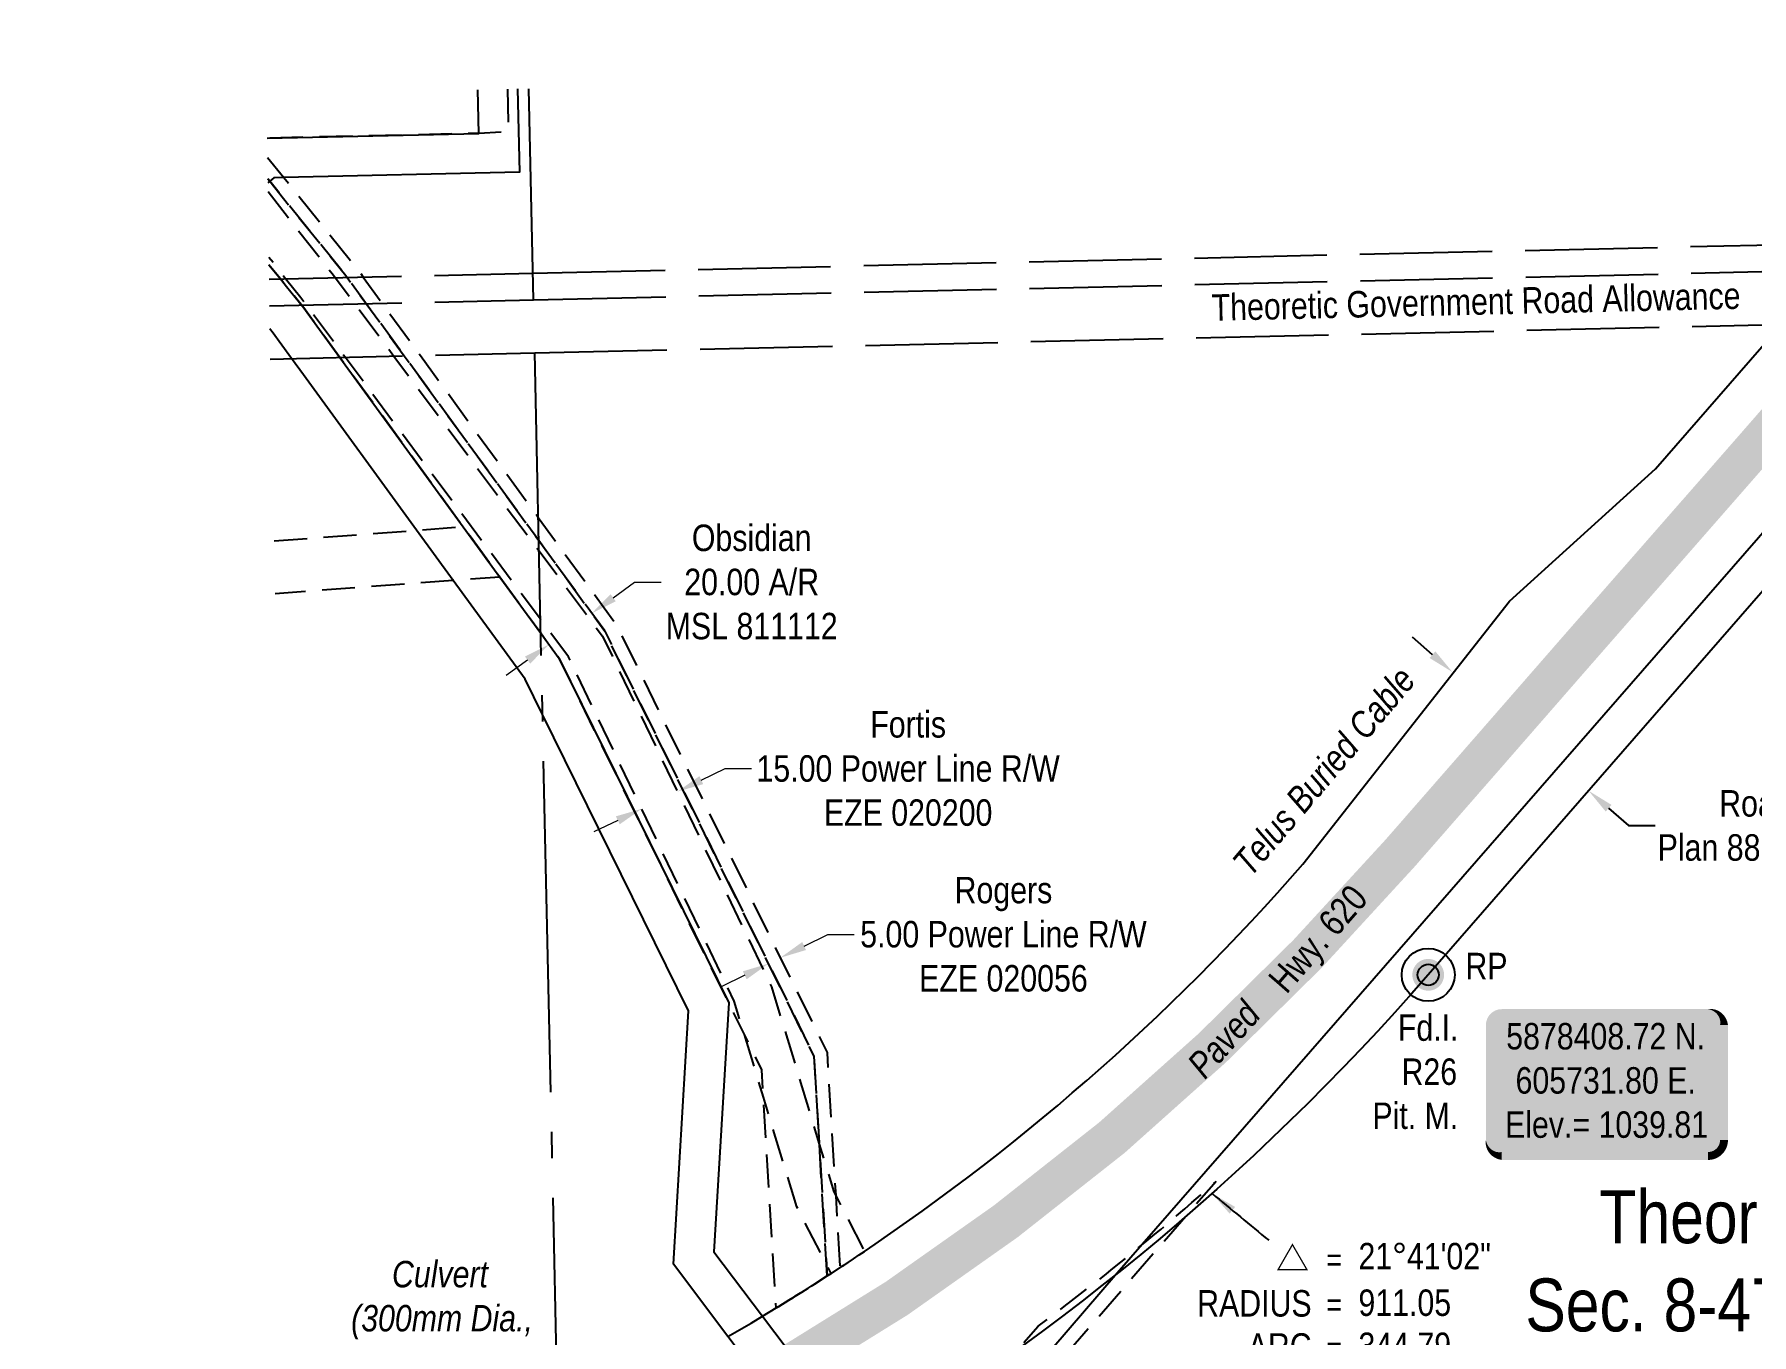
# Model space of a CAD drawing. Extents: x 603711 to 607659, y 5876935 to 5880531.
# Drawn here: x 605205 to 605854, y 5878273 to 5878764 of the extents above; entities that cross this region are included whole.
import ezdxf
from ezdxf.enums import TextEntityAlignment as Align

# ---------------------------------------------------------------- set-up
doc = ezdxf.new("R2010")
doc.units = 0
doc.header["$LTSCALE"] = 5
doc.header["$PDMODE"] = 34
doc.header["$PDSIZE"] = 0.03
for name, pattern in [('foc-ACCESSROAD', [3.75, 2.5, -1.25]), ('foc-FLOWLINE', [3.75, 2.5, -1.25]), ('foc-QUARTERLINE', [33, 25, -3, 2, -3]), ('foc-UNSURVEYED', [12.5, 10, -2.5])]:
    doc.linetypes.add(name, pattern=pattern)
doc.layers.get('Defpoints').update_dxf_attribs({"color": 9})
for name, color, linetype in [('35', 37, 'Continuous'), ('AS-POWER', 104, 'foc-POWER'), ('AS-ROADS', 254, 'Continuous'), ('AS-TELUS', 224, 'foc-TEL'), ('C-AR', 13, 'foc-ACCESSROAD'), ('C-RW', 13, 'Continuous'), ('C-SYMBOL', 7, 'Continuous'), ('DETAIL-T', 7, 'Continuous'), ('F-AR', 190, 'foc-ACCESSROAD'), ('F-EZE', 190, 'foc-FLOWLINE'), ('F-WS', 190, 'foc-ACCESSROAD'), ('L-BD', 7, 'Continuous'), ('L-MON', 1, 'Continuous'), ('L-MON-T', 1, 'Continuous'), ('L-QSEC', 8, 'foc-QUARTERLINE'), ('L-ROAD-T', 7, 'Continuous'), ('L-TITLEDB', 4, 'Continuous'), ('L-TITLEDB-T', 4, 'Continuous'), ('L-USEC', 7, 'foc-UNSURVEYED')]:
    doc.layers.add(name, color=color, linetype=linetype)
for name, color, linetype, lineweight in [('C-AR-T', 13, 'Continuous', 9), ('F-EZE-T', 190, 'Continuous', 9), ('T-TEXT', 48, 'Continuous', 18)]:
    doc.layers.add(name, color=color, linetype=linetype, lineweight=lineweight)
doc.styles.add('175L', font='ARIALN.TTF', dxfattribs={"height": 20})
doc.styles.add('80', font='ARIALN.TTF', dxfattribs={"height": 10})
doc.styles.add('80CG', font='ARIALN.TTF', dxfattribs={"height": 10})
doc.styles.add('80L', font='ARIALN.TTF', dxfattribs={"height": 10})
doc.styles.add('80LS', font='ARIALNI.TTF', dxfattribs={"height": 10})
doc.styles.add('foc-LtypeFont', font='ARIALN.TTF', dxfattribs={"height": 7.35})
doc.linetypes.add('foc-POWER', pattern='A,6,-1,["P",foc-LtypeFont,S=0.2,R=0,X=-0.625,Y=-0.75],-1.24,4', length=12.24)
doc.linetypes.add('foc-TEL', pattern='A,2,-1,["T",foc-LtypeFont,S=0.2,R=0,X=-0.425,Y=-0.75],-1.24,8', length=12.24)
doc.dimstyles.new('Compass 5 000', dxfattribs={"dimscale": 5, "dimtxt": 9, "dimasz": 2, "dimexe": 0.2, "dimexo": 0.0625, "dimgap": 0.5, "dimtad": 0, "dimtih": 1, "dimtoh": 1, "dimzin": 0, "dimdsep": 46, "dimtxsty": '80CG', "dimcen": 0.1, "dimse1": 1, "dimse2": 1, "dimclrd": 256, "dimclrt": 256, "dimaunit": 1, "dimadec": 4, "dimazin": 0, "dimtfac": 0.06, "dimtofl": 0, "dimtmove": 0, "dimatfit": 1, "dimfxl": 0.2, "dimtolj": 1, "dimtzin": 0, "dimlwd": -1, "dimarcsym": 0})

# ---------------------------------------------------------------- blocks, each defined once
blk = doc.blocks.new('*D372')
at = {"layer": 'Defpoints', "color": 0, "transparency": 16777216}
for p in [(605487.03, 5878415.17), (605487.4, 5878414.41), (605482.91, 5878412.2)]:
    blk.add_point(p, dxfattribs=at)
at = {"layer": 'F-EZE-T', "transparency": 16777216}
for p, q in [((605496, 5878419.58), (605504.97, 5878424)), ((605504.97, 5878424), (605514.97, 5878424)), ((605473.57, 5878408.54), (605464.6, 5878404.12))]:
    blk.add_line(p, q, dxfattribs=at)
for points in [[(605495.26, 5878421.08), (605496.73, 5878418.09), (605487.03, 5878415.17)], [(605472.83, 5878410.03), (605474.3, 5878407.04), (605482.54, 5878412.96)]]:
    blk.add_solid(points, dxfattribs=at)
at = {"layer": 'F-EZE-T', "transparency": 16777216, "insert": (605571.31, 5878424), "char_height": 10, "attachment_point": 5, "style": '80CG'}
blk.add_mtext('\\A1;Rogers\\P5.00 Power Line R/W\\PEZE 020056', dxfattribs=at)
blk = doc.blocks.new('*D373')
at = {"layer": 'Defpoints', "color": 0, "transparency": 16777216}
for p in [(605448.14, 5878477.94), (605458.83, 5878455.73), (605445.31, 5878449.22)]:
    blk.add_point(p, dxfattribs=at)
at = {"layer": 'F-EZE-T', "transparency": 16777216}
for p, q in [((605457.15, 5878482.28), (605466.16, 5878486.62)), ((605466.16, 5878486.62), (605476.16, 5878486.62)), ((605425.61, 5878467.09), (605416.6, 5878462.76))]:
    blk.add_line(p, q, dxfattribs=at)
for points in [[(605456.43, 5878483.78), (605457.87, 5878480.78), (605448.14, 5878477.94)], [(605424.88, 5878468.6), (605426.33, 5878465.59), (605434.62, 5878471.43)]]:
    blk.add_solid(points, dxfattribs=at)
at = {"layer": 'F-EZE-T', "transparency": 16777216, "insert": (605535.3, 5878486.62), "char_height": 10, "attachment_point": 5, "style": '80CG'}
blk.add_mtext('\\A1;Fortis\\P15.00 Power Line R/W\\PEZE 020200', dxfattribs=at)
blk = doc.blocks.new('*D378')
at = {"layer": 'C-AR-T', "transparency": 16777216}
for p, q in [((605423.85, 5878551.22), (605431.93, 5878557.1)), ((605431.93, 5878557.1), (605441.93, 5878557.1)), ((605391.51, 5878527.66), (605383.43, 5878521.77))]:
    blk.add_line(p, q, dxfattribs=at)
for points in [[(605422.87, 5878552.56), (605424.83, 5878549.87), (605415.77, 5878545.33)], [(605390.53, 5878529.01), (605392.49, 5878526.31), (605399.59, 5878533.55)]]:
    blk.add_solid(points, dxfattribs=at)
at = {"layer": 'Defpoints', "color": 0, "transparency": 16777216}
for p in [(605415.03, 5878546.34), (605415.77, 5878545.33), (605398.86, 5878534.56)]:
    blk.add_point(p, dxfattribs=at)
at = {"layer": 'C-AR-T', "transparency": 16777216, "insert": (605476.19, 5878557.1), "char_height": 10, "attachment_point": 5, "style": '80CG'}
blk.add_mtext('\\A1;Obsidian\\P20.00 A/R\\PMSL 811112', dxfattribs=at)
blk = doc.blocks.new('*D381')
at = {"layer": 'Defpoints', "color": 0, "transparency": 16777216}
for p in [(605746.88, 5878529.9), (605798.34, 5878485.04), (605792.41, 5878478.25)]:
    blk.add_point(p, dxfattribs=at)
at = {"layer": 'L-TITLEDB-T', "transparency": 16777216}
for p, q in [((605733.42, 5878529.68), (605725.88, 5878536.25)), ((605799.95, 5878471.68), (605807.49, 5878465.1)), ((605807.49, 5878465.1), (605817.49, 5878465.1))]:
    blk.add_line(p, q, dxfattribs=at)
for points in [[(605734.51, 5878530.94), (605732.32, 5878528.43), (605740.95, 5878523.11)], [(605801.05, 5878472.93), (605798.85, 5878470.42), (605792.41, 5878478.25)]]:
    blk.add_solid(points, dxfattribs=at)
at = {"layer": 'L-TITLEDB-T', "transparency": 16777216, "insert": (605855.43, 5878465.1), "char_height": 10, "attachment_point": 5, "style": '80CG'}
blk.add_mtext('\\A1;Road\\PPlan 882 0651', dxfattribs=at)
blk = doc.blocks.new('fdia')
at = {"color": 255, "const_width": 1}
blk.add_lwpolyline([(-0.5, 0, 1), (0.5, 0, 1)], format="xyb", close=True, dxfattribs=at)
blk = doc.blocks.new('Fdiaa')
blk.add_blockref('fdia', (0, 0))
blk = doc.blocks.new('fdib')
at = {"color": 1, "const_width": 1.6}
blk.add_lwpolyline([(-0.4, 0, 1), (0.4, 0, 1)], format="xyb", close=True, dxfattribs=at)
at = {"color": 1}
blk.add_circle((0, 0), 0.8, dxfattribs=at)
blk = doc.blocks.new('Fdibb')
blk.add_blockref('fdib', (0, 0))
blk = doc.blocks.new('fdicc')
for name in ['Fdibb', 'Fdiaa']:
    blk.add_blockref(name, (0, 0))
blk = doc.blocks.new('FDI')
blk.add_blockref('fdicc', (0, 0))
blk = doc.blocks.new('*U480')
h = blk.add_hatch(color=254)
edge = h.paths.add_edge_path()
edge.add_line((-39, -28.5), (39, -28.5))
edge.add_arc((39, -22.5), 6, 270, 360)
edge.add_line((45, -22.5), (45, 21))
edge.add_arc((39, 21), 6, 0, 90)
edge.add_line((39, 27), (-39, 27))
edge.add_arc((-39, 21), 6, 90, 180)
edge.add_line((-45, 21), (-45, -22.5))
edge.add_arc((-39, -22.5), 6, 180, 270)
at = {"color": 1, "flags": 128}
blk.add_lwpolyline([(-39, -28.5, 3, 3, 0), (39, -28.5, 3, 3, 0.414214), (45, -22.5, 3, 3, 0), (45, 21, 3, 0, 0.414214), (39, 27, 0, 0, 0), (-39, 27, 0, 0, 0.414214), (-45, 21, 0, 0, 0), (-45, -22.5, 0, 3, 0.414214)], format="xyseb", close=True, dxfattribs=at)
blk.add_lwpolyline([(-37.12, -11.34, 0, 10, 0), (0, 0, 5, 5, 0)], format="xyseb", dxfattribs=at)
at = {"color": 1, "style": '80'}
blk.add_attdef('ENTER_TEXT_001', (-35.99, -5), '', height=10, dxfattribs=at)
blk = doc.blocks.new('*U481')
at = {"layer": '35', "color": 3}
blk.add_circle((0, 0), 10, dxfattribs=at)
at = {"layer": '35', "color": 3, "style": '80'}
blk.add_attdef('RP_001', (14.07, -1.68), '', height=10, dxfattribs=at)
blk = doc.blocks.new('curve')
at = {"const_width": 0.1}
blk.add_lwpolyline([(-4.99, 5.39), (-6.08, 3.49), (-3.89, 3.49)], close=True, dxfattribs=at)
at = {"style": '80'}
for p in [(-2.44, 3.36), (-2.44, -0.04), (-2.44, -3.3)]:
    blk.add_text('=', height=1.8, dxfattribs=at).set_placement(p)
for s, p in [('RADIUS', (-3.54, -0.05)), ('ARC', (-3.54, -3.31))]:
    blk.add_text(s, height=2, dxfattribs=at).set_placement(p, align=Align.RIGHT)
for tag, p in [('DELTA', (0, 3.52)), ('CURVE_RADIUS', (0, 0)), ('ARC_LENGTH', (0, -3.26))]:
    blk.add_attdef(tag, p, '', height=2, dxfattribs=at)

msp = doc.modelspace()

# ---------------------------------------------------------------- linework, layer by layer
at = {"layer": 'AS-POWER', "flags": 128}
msp.add_lwpolyline([(605378.853, 5878159.615), (605460.731, 5878187.385), (605540.176, 5878209.926), (605614.298, 5878296.083), (606016.367, 5878757.289)], dxfattribs=at)
at = {"layer": 'AS-ROADS', "const_width": 14.994, "flags": 128}
msp.add_lwpolyline([(605212.655, 5878154.874), (605253.568, 5878163.936), (605303.263, 5878178.013), (605350.844, 5878194.382), (605397.899, 5878213.435), (605443.156, 5878235.14), (605488.169, 5878259.871), (605530.941, 5878286.435), (605572.152, 5878315.532), (605612.312, 5878347.207), (605650.204, 5878381.063), (605686.256, 5878416.671), (605721.199, 5878454.711), (605754.636, 5878492.982), (605787.547, 5878530.711), (605820.87, 5878568.758), (605854.461, 5878607.139), (605887.716, 5878645.269), (605921.7, 5878684.042), (605955.435, 5878722.774), (605985.012, 5878756.598)], dxfattribs=at)
at = {"layer": 'C-AR', "flags": 128}
msp.add_lwpolyline([(605293.383, 5878709.459), (605294.098, 5878708.572), (605322.803, 5878672.958), (605323.331, 5878672.237), (605344.943, 5878642.563), (605395.749, 5878572.811), (605420.661, 5878538.608), (605499.739, 5878378.027), (605501.746, 5878344.676), (605504.479, 5878299.257), (605504.75, 5878294.937), (605499.936, 5878291.854), (605498.703, 5878291.07), (605497.571, 5878290.357), (605495.117, 5878288.814), (605492.585, 5878287.23), (605491.701, 5878286.682), (605490.278, 5878285.802), (605486.436, 5878283.439), (605485.417, 5878282.82), (605480.623, 5878362.53), (605480.006, 5878372.802), (605473.437, 5878386.141), (605467.519, 5878398.161), (605403.471, 5878528.221), (605396.513, 5878537.773), (605381.029, 5878559.032), (605367.188, 5878578.034), (605320.592, 5878642.004), (605308.197, 5878659.023), (605306.917, 5878660.782), (605300.425, 5878668.842), (605298.619, 5878671.075), (605298.147, 5878671.659), (605293.805, 5878677.055)], dxfattribs=at)
at = {"layer": 'C-RW'}
for points in [[(605293.183, 5878724.877), (605373.141, 5878726.677), (605372.771, 5878743.118)], [(605387.768, 5878743.448), (605388.475, 5878712.018), (605299.363, 5878710.013), (605295.659, 5878709.929), (605294.098, 5878708.572), (605293.403, 5878707.967)]]:
    msp.add_lwpolyline(points, dxfattribs=at)
at = {"layer": 'C-RW', "flags": 128}
for points in [[(605293.805, 5878677.055), (605298.147, 5878671.659), (605298.619, 5878671.075), (605300.425, 5878668.842), (605306.917, 5878660.782), (605308.197, 5878659.023), (605320.592, 5878642.004), (605367.188, 5878578.034), (605381.029, 5878559.032), (605396.513, 5878537.773), (605403.471, 5878528.221), (605467.519, 5878398.161), (605461.931, 5878303.983), (605480.255, 5878279.702), (605517.158, 5878230.807)], [(605815.772, 5877661.432), (605736.34, 5877846.97), (605705.361, 5877919.338), (605635.772, 5878079.499), (605631.579, 5878089.15), (605627.159, 5878099.323), (605625.122, 5878104.013), (605611.831, 5878134.602), (605553.192, 5878158.172), (605522.51, 5878198.825), (605512.82, 5878211.664), (605504.208, 5878223.075), (605467.235, 5878272.065), (605446.636, 5878299.357), (605452.315, 5878395.092), (605397.184, 5878507.048), (605390.591, 5878520.437), (605363.436, 5878557.718), (605349.6, 5878576.714), (605306.835, 5878635.426), (605302.348, 5878641.585), (605295.013, 5878651.657), (605294.366, 5878652.458), (605294.121, 5878652.763)]]:
    msp.add_lwpolyline(points, dxfattribs=at)
at = {"layer": 'F-AR', "flags": 128}
msp.add_lwpolyline([(605295.77, 5878572.673), (605349.6, 5878576.714), (605367.188, 5878578.034), (605381.029, 5878559.032), (605363.436, 5878557.718), (605296.206, 5878552.703)], dxfattribs=at)
at = {"layer": 'F-EZE', "flags": 128}
for points in [[(605293.278, 5878717.562), (605299.363, 5878710.013), (605326.775, 5878676.003), (605329.417, 5878672.377), (605351.029, 5878642.703), (605395.557, 5878581.568), (605424.959, 5878541.206), (605504.673, 5878379.333), (605507.919, 5878325.356), (605509.559, 5878298.069), (605506.212, 5878295.888), (605504.75, 5878294.937), (605504.479, 5878299.257), (605501.746, 5878344.676), (605499.739, 5878378.027), (605420.661, 5878538.608), (605395.749, 5878572.811), (605344.943, 5878642.563), (605323.331, 5878672.237), (605322.803, 5878672.958), (605294.098, 5878708.572), (605293.383, 5878709.459)], [(605293.446, 5878704.655), (605317.684, 5878673.753), (605318.889, 5878672.135), (605341.002, 5878642.472), (605395.833, 5878568.919), (605419.865, 5878536.683), (605483.619, 5878404.235), (605501.746, 5878344.676), (605507.2, 5878326.752), (605507.919, 5878325.356), (605518.805, 5878304.217), (605516.857, 5878302.904), (605514.624, 5878301.417), (605510.84, 5878298.906), (605510.427, 5878298.636), (605509.559, 5878298.069), (605506.212, 5878295.888), (605504.479, 5878299.257), (605493.237, 5878321.087), (605480.623, 5878362.53), (605473.437, 5878386.141), (605469.596, 5878398.763), (605406.968, 5878528.873), (605396.398, 5878543.051), (605322.598, 5878642.05), (605309.482, 5878659.637), (605305.814, 5878664.557), (605300.102, 5878671.703), (605293.769, 5878679.824)]]:
    msp.add_lwpolyline(points, dxfattribs=at)
msp.add_lwpolyline([(605479.179, 5878186.551), (605465.859, 5878182.783), (605466.287, 5878198.486), (605479.616, 5878202.258), (605512.82, 5878211.664), (605528.297, 5878216.048), (605533.895, 5878217.633), (605584.405, 5878275.94), (605588.061, 5878278.69), (605590.717, 5878280.696), (605594.271, 5878283.392), (605596.999, 5878285.471), (605600.451, 5878288.113), (605603.249, 5878290.264), (605606.6, 5878292.853), (605607.399, 5878293.473), (605609.455, 5878295.121), (605612.685, 5878297.721), (605615.604, 5878300.081), (605618.734, 5878302.624), (605621.72, 5878305.059), (605624.752, 5878307.543), (605627.804, 5878310.054), (605629.825, 5878311.724), (605630.732, 5878312.499), (605633.828, 5878315.152), (605636.646, 5878317.58), (605639.806, 5878320.312), (605642.527, 5878322.676), (605645.75, 5878325.487), (605648.376, 5878327.789), (605651.66, 5878330.678), (605542.293, 5878204.43), (605537.986, 5878203.209), (605522.51, 5878198.825), (605479.179, 5878186.551)], close=True, dxfattribs=at)
at = {"layer": 'F-WS', "flags": 128}
msp.add_lwpolyline([(605383.897, 5878743.363), (605384.263, 5878727.317), (605373.141, 5878726.677), (605293.183, 5878724.877)], dxfattribs=at)
at = {"layer": 'L-QSEC'}
for p, q in [((605393.762, 5878663.802), (605392.022, 5878743.542)), ((605411.101, 5877869.547), (605394.201, 5878643.695))]:
    msp.add_line(p, q, dxfattribs=at)
at = {"layer": 'L-TITLEDB'}
msp.add_lwpolyline([(606035.799, 5878757.716), (606021.757, 5878741.338), (605731.801, 5878408.715, -0.167507), (605217.592, 5878112.289, -0.167507)], format="xyb", dxfattribs=at)
msp.add_lwpolyline([(605467.235, 5878272.065), (605471.59, 5878274.585), (605475.93, 5878277.131), (605480.255, 5878279.702), (605485.417, 5878282.82), (605486.436, 5878283.439), (605490.278, 5878285.802), (605491.701, 5878286.682), (605492.585, 5878287.23), (605495.117, 5878288.814), (605497.571, 5878290.357), (605498.703, 5878291.07), (605499.936, 5878291.854), (605504.75, 5878294.937), (605506.212, 5878295.888), (605509.559, 5878298.069), (605510.427, 5878298.636), (605510.84, 5878298.906), (605514.624, 5878301.417), (605516.857, 5878302.904), (605518.805, 5878304.217), (605522.841, 5878306.949), (605528.79, 5878311.046), (605534.704, 5878315.194), (605540.582, 5878319.392), (605546.425, 5878323.639), (605552.23, 5878327.937), (605558, 5878332.283), (605563.732, 5878336.678), (605569.427, 5878341.123), (605575.084, 5878345.614), (605580.702, 5878350.155), (605586.282, 5878354.742), (605591.823, 5878359.376), (605597.323, 5878364.058), (605602.784, 5878368.786), (605608.205, 5878373.561), (605613.585, 5878378.381), (605618.924, 5878383.247), (605624.221, 5878388.158), (605629.476, 5878393.114), (605634.689, 5878398.114), (605639.859, 5878403.158), (605644.986, 5878408.246), (605650.07, 5878413.378), (605655.11, 5878418.552), (605660.106, 5878423.77), (605665.058, 5878429.029), (605669.964, 5878434.33), (605674.826, 5878439.673), (605679.641, 5878445.057), (605684.411, 5878450.482), (605762.564, 5878549.849), (605817.666, 5878599.954), (605953.613, 5878755.907)], dxfattribs=at)
at = {"layer": 'L-USEC'}
for p, q in [((605393.543, 5878673.849), (606200.569, 5878692.335)), ((605393.741, 5878663.801), (606200.79, 5878682.286)), ((605293.876, 5878671.567), (605393.543, 5878673.849)), ((605294.007, 5878661.517), (605393.741, 5878663.801)), ((605394.201, 5878643.695), (606201.233, 5878662.18)), ((605294.269, 5878641.407), (605394.201, 5878643.695))]:
    msp.add_line(p, q, dxfattribs=at)

# ---------------------------------------------------------------- block references
at = {"xscale": 0.99957684, "yscale": 0.99957684, "zscale": 0.99957684}
msp.add_blockref('*U481', (605731.801, 5878408.715), dxfattribs=at).add_auto_attribs({'RP_001': 'RP'})
at = {"layer": 'DETAIL-T'}
ref = msp.add_blockref('*U480', (605798.578, 5878368.754), dxfattribs=dict(at, xscale=0.99957684, yscale=0.99957684, zscale=0.99957684))
ref.add_attrib('ENTER_TEXT_001', '5878408.72 N.', (605761.274, 5878380.521), dxfattribs={"layer": '0', "color": 1, "height": 9.99577, "style": '80'})
ref.add_attrib('ENTER_TEXT_002', '605731.80 E.', (605764.796, 5878363.821), dxfattribs={"layer": '0', "color": 1, "height": 9.99577, "style": '80'})
ref.add_attrib('ENTER_TEXT_003', 'Elev.= 1039.81', (605760.821, 5878347.12), dxfattribs={"layer": '0', "color": 1, "height": 9.99577, "style": '80'})
at = {"layer": 'L-BD', "xscale": 4.9978842, "yscale": 4.9978842, "zscale": 4.9978842}
msp.add_blockref('curve', (605705.439, 5878279.823), dxfattribs=at).add_auto_attribs({'DELTA': '21%%d41\'02"', 'CURVE_RADIUS': '911.05', 'ARC_LENGTH': '344.79'})
at = {"layer": 'L-MON', "xscale": 4.999999999999997, "yscale": 4.999999999999997, "zscale": 4.999999999999997}
msp.add_blockref('FDI', (605731.801, 5878408.715), dxfattribs=at)

# ---------------------------------------------------------------- texts
at = {"layer": 'AS-TELUS', "insert": (605656.617, 5878451.196), "char_height": 9.9958, "attachment_point": 1, "rotation": 49.769686, "style": '80L'}
msp.add_mtext_dynamic_manual_height_columns('\\pi0.7625;{\\fArial Narrow|b0|i1|c0|p34;Telus Buried Cable}', width=97.19426, gutter_width=49.979, heights=[0], dxfattribs=at)
at = {"layer": 'C-SYMBOL', "color": 3, "insert": (605870.955, 5878327.3), "char_height": 19.99154, "width": 203.15629, "attachment_point": 2, "style": '175L'}
msp.add_mtext('Theor. N.E.1/4\\PSec. 8-47-10-W.5M.', dxfattribs=at)
at = {"layer": 'L-MON-T', "insert": (605709.717, 5878393.762), "char_height": 9.98812, "attachment_point": 1, "style": '80L'}
msp.add_mtext_dynamic_manual_height_columns('\\pi10.619;Fd.I.\\P\\pi12.016;R26\\P\\pi1.0055;Pit. M.', width=31.57623, gutter_width=49.983, heights=[0], dxfattribs=at)
at = {"layer": 'L-ROAD-T', "style": '80L'}
msp.add_text('Theoretic Government Road Allowance', height=9.99577, rotation=1.312108, dxfattribs=at).set_placement((605749.867, 5878663.115), align=Align.MIDDLE_CENTER)
at = {"layer": 'L-TITLEDB', "insert": (605670.692, 5878407.678), "char_height": 9.9916, "attachment_point": 1, "rotation": 48.916302, "style": '80L'}
msp.add_mtext_dynamic_manual_height_columns('Hwy. 620', width=47.26297, gutter_width=49.979, heights=[0], dxfattribs=at)
at = {"layer": 'T-TEXT', "insert": (605650.794, 5878387.652), "char_height": 9.9958, "width": 40.09217, "attachment_point": 2, "rotation": 48.286305, "style": '80LS'}
msp.add_mtext('Paved', dxfattribs=at)

# ---------------------------------------------------------------- dimensions: what is measured, and where the dimension line sits
at = {"layer": 'C-AR-T'}
dim = msp.add_aligned_dim(p1=(605398.856, 5878534.557), p2=(605415.031, 5878546.338), distance=-1.249, text='Obsidian\\P20.00 A/R\\PMSL 811112', dimstyle='Compass 5 000', dxfattribs=at)
dim.commit()
dim.dimension.update_dxf_attribs({"geometry": '*D378', "text_midpoint": (605476.186, 5878557.104)})
at = {"layer": 'F-EZE-T'}
dim = msp.add_linear_dim(base=(605448.141, 5878477.941), p1=(605445.307, 5878449.223), p2=(605458.831, 5878455.732), angle=25.704076, text='Fortis\\P15.00 Power Line R/W\\PEZE 020200', dimstyle='Compass 5 000', dxfattribs=at)
dim.commit()
dim.dimension.update_dxf_attribs({"geometry": '*D373', "text_midpoint": (605535.302, 5878486.615), "dimtype": 161})
dim = msp.add_aligned_dim(p1=(605482.912, 5878412.197), p2=(605487.401, 5878414.407), distance=0.846, text='Rogers\\P5.00 Power Line R/W\\PEZE 020056', dimstyle='Compass 5 000', dxfattribs=at)
dim.commit()
dim.dimension.update_dxf_attribs({"geometry": '*D372', "text_midpoint": (605571.31, 5878424.002)})
at = {"layer": 'L-TITLEDB-T'}
dim = msp.add_aligned_dim(p1=(605746.878, 5878529.905), p2=(605798.336, 5878485.041), distance=-9.014, text='Road\\PPlan 882 0651', dimstyle='Compass 5 000', dxfattribs=at)
dim.commit()
dim.dimension.update_dxf_attribs({"geometry": '*D381', "text_midpoint": (605855.435, 5878465.103)})

# ---------------------------------------------------------------- leaders
at = {"layer": 'L-BD', "path_type": 1}
msp.add_leader([(605650.108, 5878326.095), (605671.55, 5878308.394)], dimstyle='Compass 5 000', override={"dimgap": 0.5, "dimtad": 0}, dxfattribs=at)

# ---------------------------------------------------------------- next in the draw order: texts
at = {"layer": 'T-TEXT', "insert": (605321.485, 5878300.616), "char_height": 9.99007, "attachment_point": 1, "style": '80L', "bg_fill": 2}
msp.add_mtext_dynamic_manual_height_columns('\\pi18.812;{\\fArial Narrow|b0|i1|c0|p34;Culvert\\P\\pi3.3603;(300mm Dia., \\P\\pi0.25626;Length 13.3m)}', width=73.27784, gutter_width=49.978, heights=[0], dxfattribs=at)

doc.saveas('drawing.dxf')
